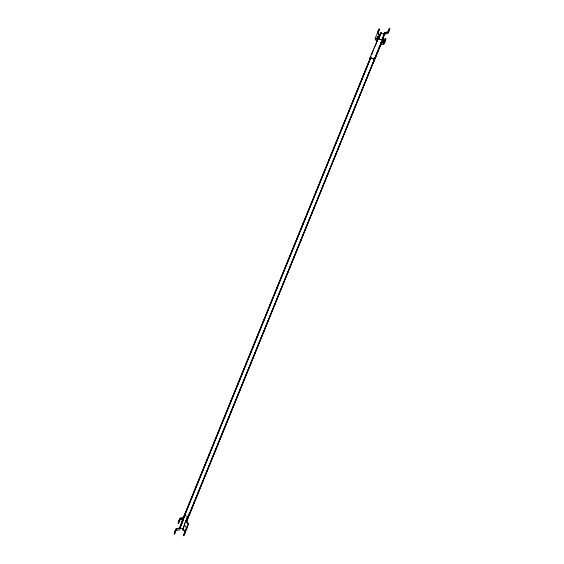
<?xml version="1.0" encoding="UTF-8"?>
<svg xmlns="http://www.w3.org/2000/svg" width="564" height="564" viewBox="0 0 564 564"><rect width="100%" height="100%" fill="white"/><g stroke="black" fill="none" stroke-linecap="round" stroke-linejoin="round"><path stroke-width="0.85" d="M187.142 517.294L185.93 520.72L188.2 523.893L183.363 535.631L185.062 532.346M187.022 527.904L185.119 531.908L184.781 531.739L186.628 528.123M377.499 39.261L376.773 38.972L377.104 38.176M377.133 37.739L377.831 36.329L378.557 36.625L377.506 39.127L377.711 38.542L378.522 38.542L382.491 40.46C381.842 42.441 383.964 36.491 383.245 39.113M383.238 38.803L384.415 38.972L383.562 41.391L382.385 41.221L382.448 40.784M382.385 41.221L383.442 38.585M383.689 40.819L383.358 41.616M376.773 38.972L377.831 36.329M388.11 32.374L389.463 28.2L388.399 31.732L384.436 32.522L383.619 34.404M179.119 521.651L178.471 523.54L180.057 518.605L183.913 517.886L185.105 515.263M384.881 40.657L385.536 38.761L383.64 43.936M185.958 520.353L182.489 529.73L182.687 529.272M183.166 528.947L184.738 524.724M378.014 33.234L379.565 29.06L377.739 32.747L379.558 35.37M369.378 59.135L369.85 57.866L370.661 57.866L374.489 59.502L374.151 61.053L382.484 40.714M369.73 59.276C369.561 56.308 375.85 58.839 373.798 60.912M374.792 46.403L374.129 48.229M377.887 39.163L378.211 38.634M379.071 37.111L380.58 33.064L383.992 34.27L384.296 34.552L382.787 38.606M379.664 36.456L381.158 32.437L379.551 36.371M378.486 36.843L378.663 36.371L378.317 37.182M378.839 36.984L379.015 36.512L377.859 39.276M382.914 38.62L383.09 38.148L382.286 40.065M383.887 34.905L384.296 34.08L388.004 33.565L389.837 28.32L388.526 32.155L384.817 32.67L382.744 37.576M180.332 528.017L179.465 529.857L175.608 530.576L174.523 534.108L176.13 529.166L180.219 528.172L183.772 518.668L183.046 519.437L179.535 520.015M378.557 36.625L377.697 38.733L376.971 38.444M371.641 54.623L373.234 50.704M374.404 47.573L376.844 41.567L375.081 38.556L379.212 28.919L377.386 32.599L379.142 34.876L378.395 37.196M183.589 517.371L370.978 56.442M375.631 45.014L376.625 42.568M376.766 42.342L377.76 39.896M377.958 39.304L380.383 33.593M370.195 58.557L183.251 518.006L184.484 515.313L187.974 516.716L186.621 520.974L380.206 45.205M378.832 37.337L379.593 35.701M180.973 524.414L182.891 519.444L179.726 527.756L183.039 529.244M183.554 517.808L370.16 59.178M179.923 527.227L370.372 58.846M182.926 520.114L181.77 522.962L182.123 523.11L182.701 521.686M179.69 528.588L180.318 527.044M185.02 523.018L184.357 524.943L186.578 527.742M189.194 513.268L186.31 520.501L188.545 524.062L183.702 535.8L185.401 532.515L185.302 531.76M187.044 519.564L377.408 51.959M377.535 51.479L380.065 45.43M380.256 44.838L381.327 42.279M382.18 40.051L384.098 35.081M380.869 43.569L381.87 41.123M186.381 521.933L381.215 42.829M186.332 522.306L380.693 44.239M380.968 43.343L381.278 42.603M182.849 529.878L183.039 529.413M369.385 59.135L374.813 46.319M381.313 33.036L381.511 32.578M182.955 528.468L182.94 529.511L185.006 531.965M383.717 34.298L385.966 33.544M382.039 38.712L382.434 38.338M186.021 511.992L186.416 511.618M183.829 517.385L179.93 518.175L178.104 523.427L179.176 519.895L179.775 519.423M182.983 519.084L183.42 518.527L179.902 527.946L176.003 528.736L174.177 533.988L175.242 530.463L175.848 529.984M384.465 42.293L380.961 42.871M380.89 43.231L384.599 42.723L385.91 38.888L384.077 44.126L380.369 44.641M180.579 519.338L182.179 519.169M381.292 42.899L381.031 43.604M379.276 46.946L380.171 45.649M377.499 37.125L378.225 37.414M383.111 39.374L384.084 39.762M378.472 38.683L381.158 39.762M382.582 40.693L383.555 41.087M377.14 41.355L375.384 39.085M183.229 529.3L184.781 531.147M379.262 37.069L379.283 37.612"/></g></svg>
